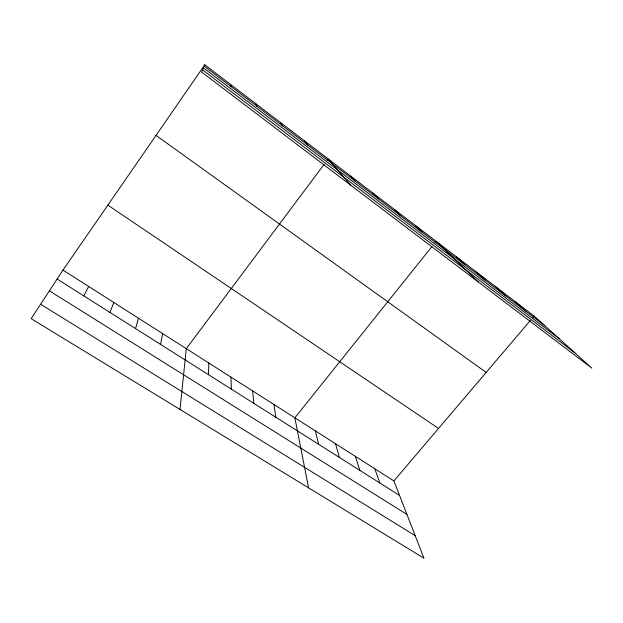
<?xml version="1.0" encoding="UTF-8"?>
<svg xmlns="http://www.w3.org/2000/svg" width="623" height="623" viewBox="0 0 623 623"><rect width="100%" height="100%" fill="white"/><g stroke="black" fill="none" stroke-linecap="round" stroke-linejoin="round"><path stroke-width="0.93" d="M208.479 374.688L208.837 363.022M180 409.436L186.3 348.662L324.217 164.238M160.594 344.426L162.626 333.578M135.534 328.586L138.47 318.189M109.952 312.419L113.814 302.482M204.803 64.792L201.65 72.066L591.85 368.162L534.121 316.048L204.803 64.792L62.978 270.094L31.15 318.665L423.959 558.208L393.9 480.925L62.978 270.094M83.817 295.902L88.661 286.455M327.052 160.446L328.189 158.927L350.624 185.117M431.91 246.591L294.858 417.823L308.587 487.848M434.94 242.806L436.147 241.296L478.223 281.939M393.9 480.925L530.391 320.44M532.875 317.512L534.121 316.048M40.596 304.25L415.206 535.702M49.381 290.84L406.936 514.434M57.121 279.026L399.545 495.449M107.849 205.138L438.522 428.453M156.03 135.401L486.166 372.429M202.592 69.885L574.928 352.883M204.227 66.116L544.891 325.767M203.464 67.876L559.026 338.523M515.26 301.657L525.477 310.97M496.04 286.993L505.689 295.894M476.455 272.049L485.512 280.514M456.495 256.824L464.937 264.822M415.401 225.471L422.519 232.496M394.25 209.328L400.659 215.838M372.663 192.865L378.348 198.83M350.656 176.068L355.569 181.464M304.561 140.899L307.824 145.073M280.42 122.49L282.787 125.994M255.765 103.675L257.198 106.486M374.789 468.753L379.866 483.012M355.344 456.355L359.829 470.342M335.548 443.747L339.41 457.446M315.386 430.906L318.618 444.3M230.565 84.448L231.016 86.535M273.949 404.506L275.825 417.254M252.65 390.933L253.81 403.338M230.954 377.11L231.367 389.149"/></g></svg>
